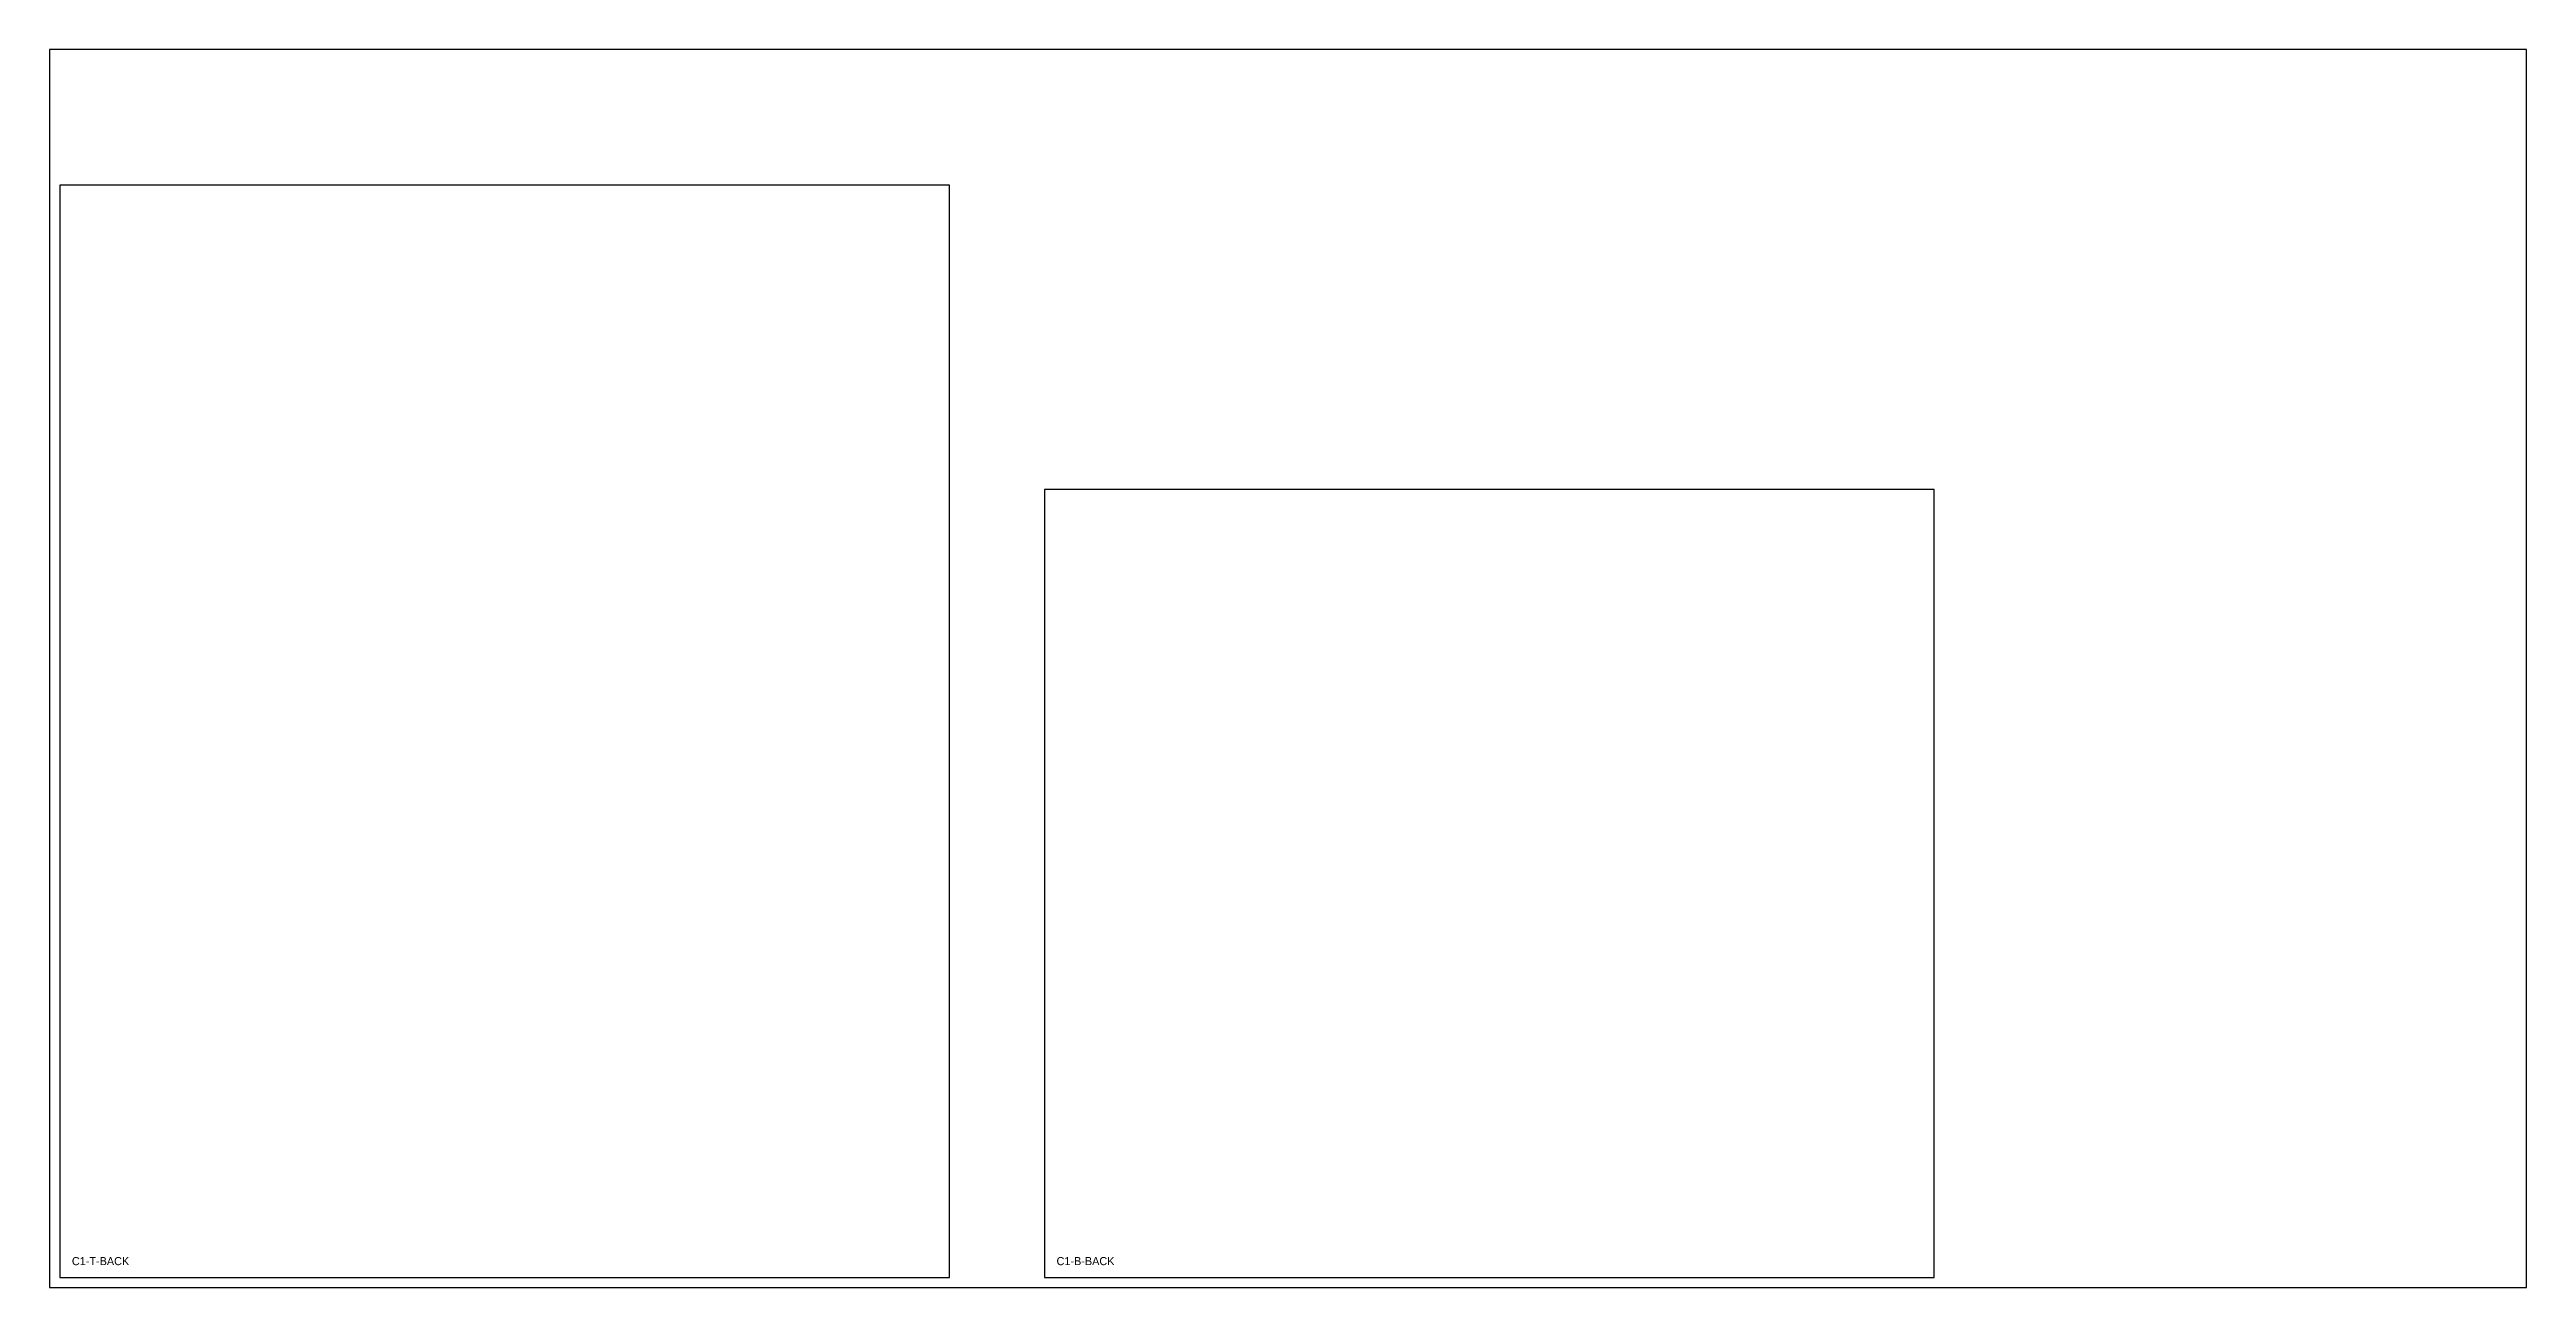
# Model space of a CAD drawing. Header units: millimetres. Extents: x 0 to 2440, y 0 to 1220.
import ezdxf

# ---------------------------------------------------------------- set-up
doc = ezdxf.new("R2010")
doc.units = ezdxf.units.MM
for name, color, linetype in [('LABEL', 8, 'CONTINUOUS'), ('OUTLINE', 7, 'CONTINUOUS'), ('SHEET', 8, 'CONTINUOUS')]:
    doc.layers.add(name, color=color, linetype=linetype)

msp = doc.modelspace()

# ---------------------------------------------------------------- linework, layer by layer
at = {"layer": 'OUTLINE'}
for points in [[(10, 10), (886.4, 10), (886.4, 1086.4), (10, 1086.4)], [(980, 10), (1856.4, 10), (1856.4, 786.4), (980, 786.4)]]:
    msp.add_lwpolyline(points, close=True, dxfattribs=at)
at = {"layer": 'SHEET'}
msp.add_lwpolyline([(0, 0), (2440, 0), (2440, 1220), (0, 1220)], close=True, dxfattribs=at)

# ---------------------------------------------------------------- texts
at = {"layer": 'LABEL'}
for s, p in [('C1-T-BACK', (22, 22)), ('C1-B-BACK', (992, 22))]:
    msp.add_text(s, height=8, dxfattribs=at).set_placement(p)

doc.saveas('drawing.dxf')
